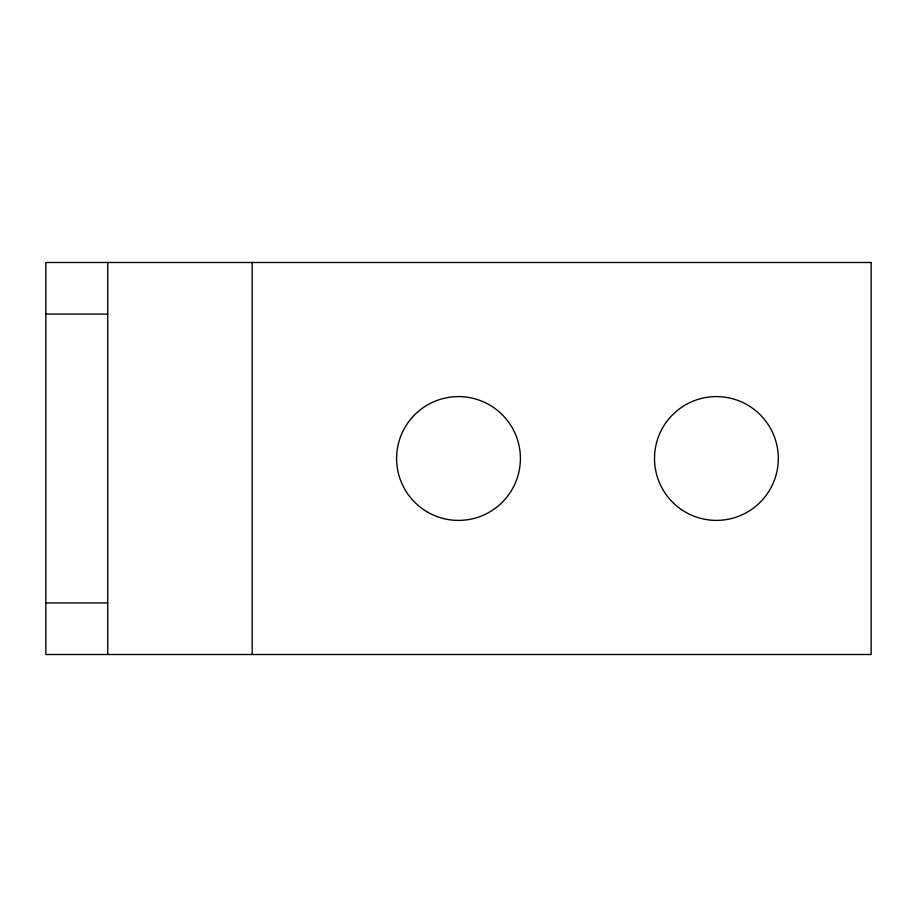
<?xml version="1.0" encoding="UTF-8"?>
<svg xmlns="http://www.w3.org/2000/svg" width="917" height="917" viewBox="0 0 917 917"><rect width="100%" height="100%" fill="white"/><g stroke="black" fill="none" stroke-linecap="round" stroke-linejoin="round"><path stroke-width="1.38" d="M45.85 314.072L107.748 314.072M45.85 602.928L107.748 602.928M252.175 262.491L252.175 654.509M107.748 262.491L107.748 654.509M871.15 262.491L45.85 262.491L45.85 654.509L871.15 654.509L871.15 262.491M427.551 512.11A61.898 61.898 0 0 0 520.398 458.5A61.898 61.898 0 0 0 427.551 404.89A61.898 61.898 0 0 0 427.551 512.11M681.789 509.806A61.898 61.898 0 0 0 778.155 462.821A61.898 61.898 0 0 0 689.275 402.861A61.898 61.898 0 0 0 681.789 509.806"/></g></svg>
